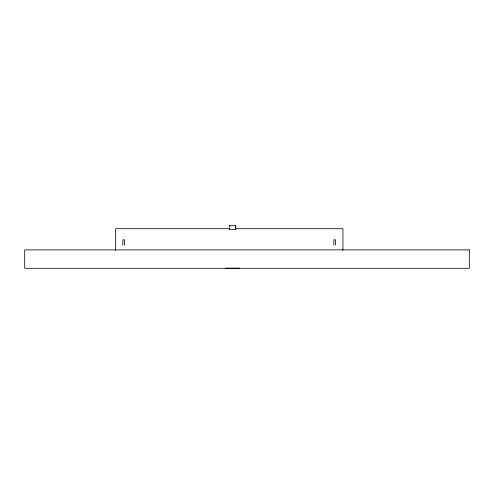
<?xml version="1.0" encoding="UTF-8"?>
<svg xmlns="http://www.w3.org/2000/svg" width="494" height="494" viewBox="0 0 494 494"><rect width="100%" height="100%" fill="white"/><g stroke="black" fill="none" stroke-linecap="round" stroke-linejoin="round"><path stroke-width="0.74" d="M122.79 245.185L122.907 239.788L124.395 239.788L124.568 245.185M333.814 245.185L333.932 239.788L335.42 239.788L335.593 245.185M229.302 228.71L115.67 228.71L115.67 250.297M235.7 228.71L342.929 228.71L342.929 250.248M229.302 229.457L235.7 229.457L235.7 229.055M225.301 268.223L239.695 268.223M235.7 225.789L235.7 228.629L235.7 225.709L229.302 225.709L229.302 226.32L229.302 225.789M229.302 227.586L229.302 229.055M469.3 249.896L24.7 249.896L24.7 268.291L469.3 268.291L469.3 249.896"/></g></svg>
